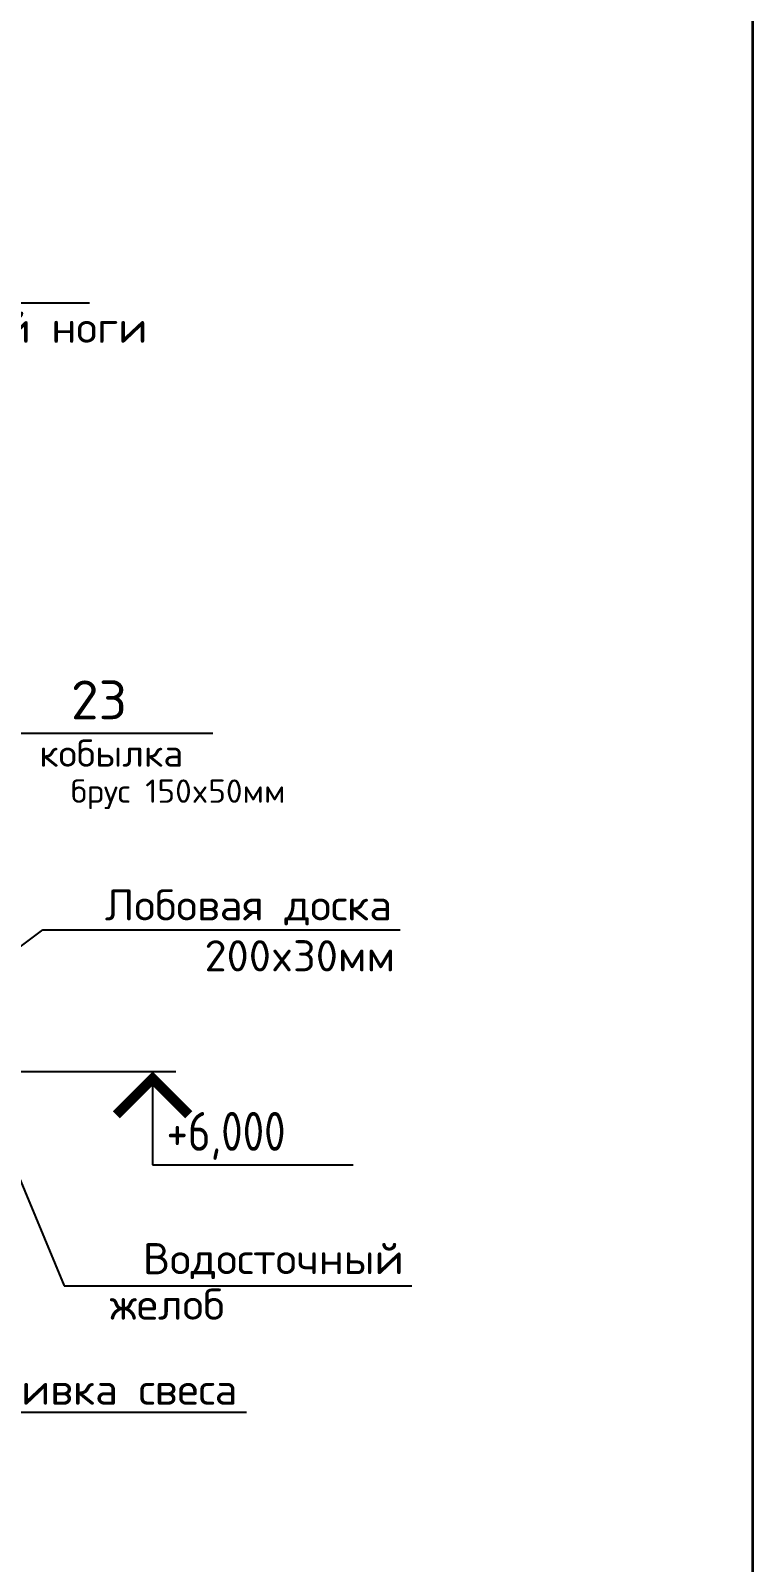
# Model space of a CAD drawing. Extents: x -12289450 to -10763036, y -7834513 to -6150123.
# Drawn here: x -10903810 to -10901952, y -7678513 to -7674572 of the extents above; entities that cross this region are included whole.
import ezdxf

# ---------------------------------------------------------------- set-up
doc = ezdxf.new("R2010")
doc.units = 0
doc.header["$LTSCALE"] = 25
doc.layers.add('ArchiCAD', color=7, linetype='Continuous')
doc.layers.add('Примечания', color=7, linetype='Continuous')
doc.layers.add('Стена', color=7, linetype='Continuous', lineweight=5)
doc.styles.add('GOST 2.304', font='cs_gost2304.shx')
doc.styles.add('ROMANT', font='romant.shx', dxfattribs={"height": 2})
doc.styles.get("Standard").update_dxf_attribs({"font": 'arial.ttf'})

msp = doc.modelspace()

# ---------------------------------------------------------------- linework, layer by layer
at = {"lineweight": 25, "ltscale": 20}
for p, q in [((-10905116.7, -7675271.7), (-10903658.4, -7675271.7)), ((-10903842.9, -7676378.8), (-10903340.9, -7676378.8)), ((-10904039.2, -7677079.9), (-10903778, -7676884.9)), ((-10903778, -7676884.9), (-10902858.4, -7676884.9)), ((-10903959.7, -7677233.5), (-10903723.5, -7677801.3)), ((-10903723.5, -7677801.3), (-10902828.4, -7677801.3)), ((-10904343, -7678126.6), (-10903254, -7678126.6))]:
    msp.add_line(p, q, dxfattribs=at)
at = {"linetype": 'Continuous', "lineweight": 25, "ltscale": 20, "const_width": 25.6}
msp.add_lwpolyline([(-10903589.3, -7677361.3), (-10903495.9, -7677268), (-10903402.6, -7677361.3)], dxfattribs=at)
at = {"layer": 'ArchiCAD', "color": 7, "linetype": 'Continuous', "lineweight": 35}
msp.add_lwpolyline([(-10918711.4, -7672473.4), (-10901952.2, -7672473.4), (-10901952.2, -7684650.4), (-10918711.4, -7684650.4)], close=True, dxfattribs=at)
msp.add_lwpolyline([(-10918711.4, -7672473.4), (-10901952.2, -7672473.4), (-10901952.2, -7684650.4), (-10918711.4, -7684650.4)], close=True, dxfattribs=at)
at = {"layer": 'Примечания', "linetype": 'Continuous', "lineweight": 25, "ltscale": 40}
for p, q in [((-10903928, -7677249.9), (-10903435.9, -7677249.9)), ((-10903495.9, -7677249.9), (-10903495.9, -7677489.9)), ((-10903495.9, -7677489.9), (-10902979.9, -7677489.9))]:
    msp.add_line(p, q, dxfattribs=at)
at = {"layer": 'Примечания', "linetype": 'Continuous', "lineweight": 25, "ltscale": 40, "const_width": 20}
msp.add_lwpolyline([(-10903423, -7677336.9), (-10903495.9, -7677264), (-10903568.9, -7677336.9)], dxfattribs=at)

# ---------------------------------------------------------------- texts
at = {"layer": 'Примечания', "linetype": 'Continuous', "lineweight": 25, "ltscale": 40, "style": 'GOST 2.304'}
msp.add_text('+6,000', height=100, dxfattribs=at).set_placement((-10903459.9, -7677453.9))
at = {"layer": 'Примечания', "color": 7, "attachment_point": 6}
for s, insert, char_height in [('\\A1;{\\Fsimplex|c204;вдоль стропильной ноги}', (-10903509.4, -7675345.7), 80), ('\\A1;{\\Fsimplex|c204;кобылка}', (-10903416.7, -7676430.6), 70), ('\\A1;{\\Fsimplex|c204;брус \\Fsimplex|c0;150x50\\Fsimplex|c204;мм}', (-10903153.9, -7676536.5), 60), ('\\A1;{\\Fsimplex|c204;Лобовая доска}', (-10902879.5, -7676827.5), 80), ('\\A1;{\\Fsimplex|c0;200x30\\Fsimplex|c204;мм\\Ftxt|c204;  }', (-10902871.6, -7676952.1), 80), ('\\A1;{\\Fsimplex|c204;Водосточный}', (-10902849.5, -7677737.7), 80), ('\\A1;{\\Fsimplex|c204; желоб\\Ftxt|c204;  }', (-10903310.7, -7677848.5), 80), ('\\A1;{\\Fsimplex|c204;Подшивка свеса}', (-10903277.3, -7678073.5), 80)]:
    msp.add_mtext(s, dxfattribs=dict(at, insert=insert, char_height=char_height))
at = {"layer": 'Стена', "linetype": 'Continuous', "ltscale": 100, "style": 'ROMANT'}
msp.add_text('23', height=100, rotation=360, dxfattribs=at).set_placement((-10903706, -7676343.6))

doc.saveas('drawing.dxf')
